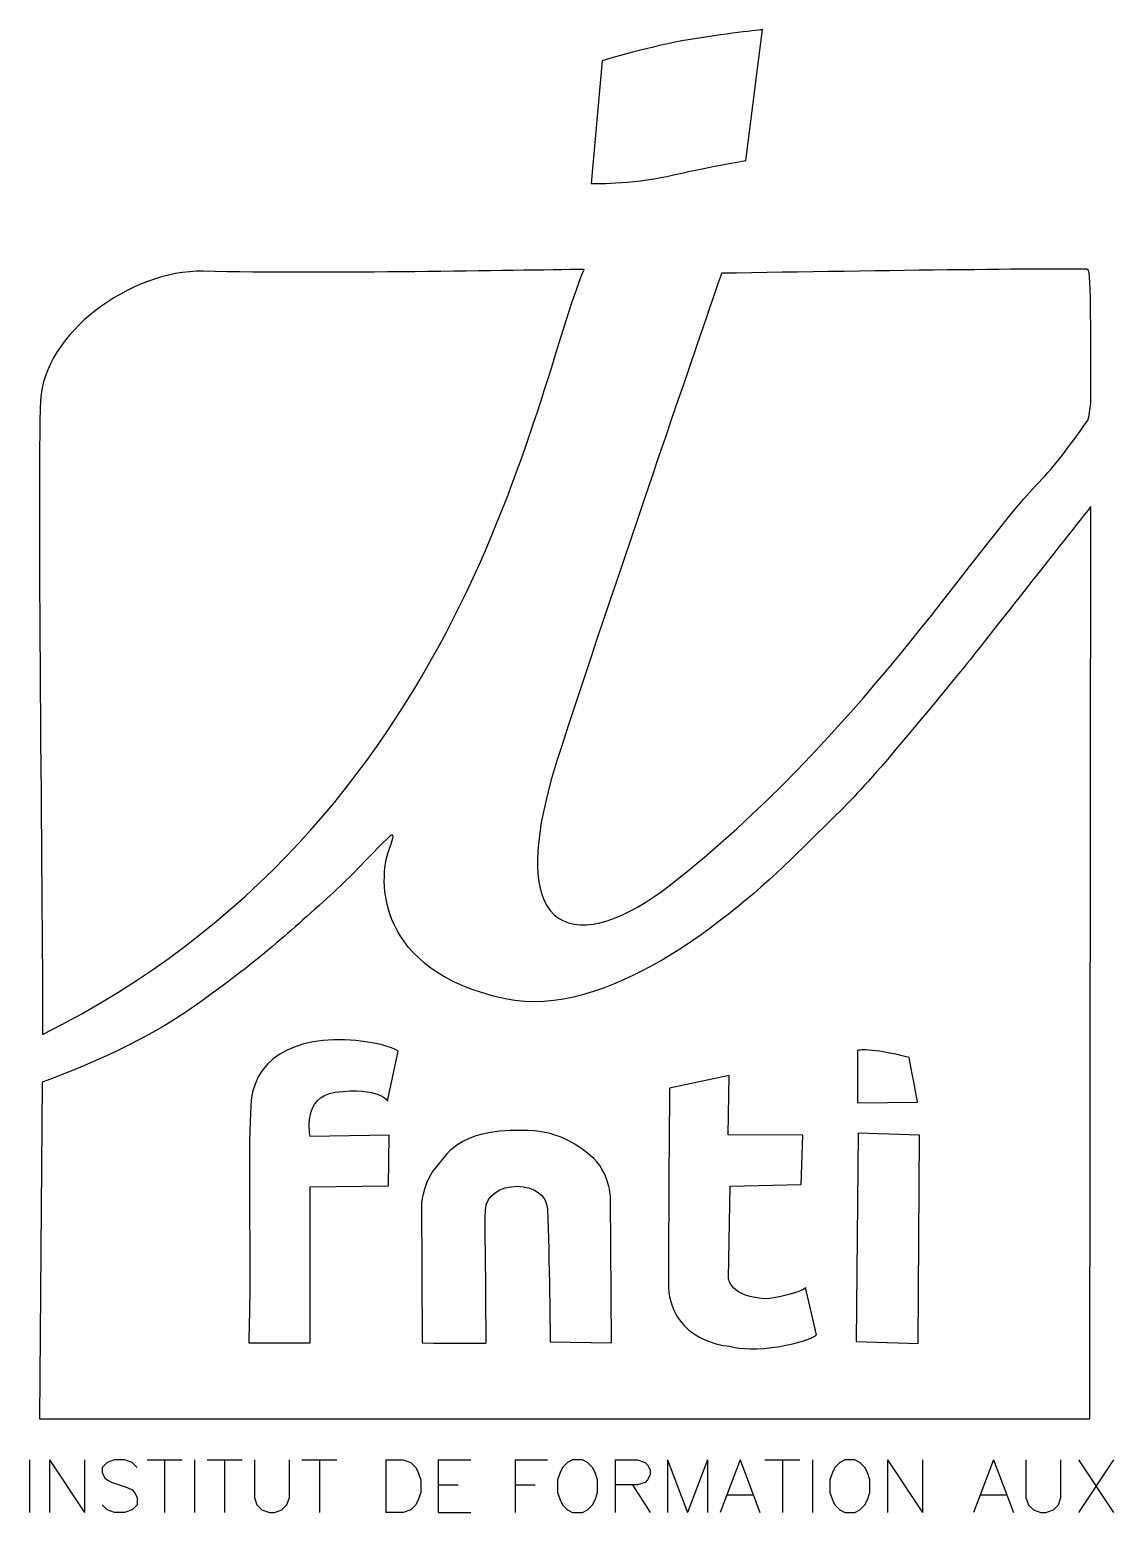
# Model space of a CAD drawing. Extents: x 50 to 303, y 136 to 481.
import ezdxf

# ---------------------------------------------------------------- set-up
doc = ezdxf.new("R2010")
doc.units = 0
doc.layers.get('0').update_dxf_attribs({"linetype": 'CONTINUOUS'})

msp = doc.modelspace()

# ---------------------------------------------------------------- linework, layer by layer
at = {"color": 7}
for points in [[(217.250493, 450.933484), (221.091857, 481.450989)], [(183.745259, 474.195079), (181.184351, 445.598257)], [(53.050476, 235.963554), (52.498645, 157.495944), (297.492309, 157.495944), (297.705722, 370.264832)], [(133.663479, 231.599543), (136.099376, 243.255682)], [(243.255701, 243.406627), (243.255701, 231.183459), (257.289685, 231.334351)], [(213.150531, 190.364178), (213.603241, 211.716979), (230.127124, 212.169681), (230.504383, 223.63831), (213.07508, 223.713769), (213.301436, 237.521394), (199.423731, 234.600897)], [(101.255942, 175.198447), (115.591731, 175.19842), (115.591731, 211.566087), (133.851, 211.867871), (134.001902, 223.63831), (115.591731, 223.3365)], [(141.596957, 208.073904), (141.703661, 175.208898)], [(171.58094, 175.422311), (185.879351, 175.208898), (185.66594, 208.820823)], [(156.642298, 175.208898), (156.466617, 197.482951)], [(233.727365, 177.071776), (231.176511, 188.126544)], [(50.165327, 147.925956), (50.165327, 135.687729)], [(54.82751, 147.925956), (54.82751, 135.687729)], [(54.82751, 147.925956), (62.986325, 135.687729)], [(62.986325, 147.925956), (62.986325, 135.687729)], [(75.224549, 146.177638), (74.059004, 147.343183), (72.310685, 147.925956), (69.979594, 147.925956), (68.231277, 147.343183), (67.065732, 146.177638), (67.065732, 145.012092), (67.648504, 143.846547), (68.231277, 143.263774), (69.396822, 142.681001), (72.893458, 141.515456), (74.059004, 140.932683), (74.641776, 140.34991), (75.224549, 139.184365), (75.224549, 137.436047), (74.059004, 136.270501), (72.310685, 135.687729), (69.979594, 135.687729), (68.231277, 136.270501), (67.065732, 137.436047)], [(77.55564, 147.925956), (85.714458, 147.925956)], [(81.635049, 147.925956), (81.635049, 135.687729)], [(88.628322, 147.925956), (88.628322, 135.687729)], [(91.542185, 147.925956), (99.701003, 147.925956)], [(95.621594, 147.925956), (95.621594, 135.687729)], [(102.614867, 147.925956), (102.614867, 139.184365), (103.19764, 137.436047), (104.363185, 136.270501), (106.111503, 135.687729), (107.277044, 135.687729), (109.025355, 136.270501), (110.190896, 137.436047), (110.773666, 139.184365), (110.773666, 147.925956)], [(113.687516, 147.925956), (121.846299, 147.925956)], [(117.766906, 147.925956), (117.766906, 135.687729)], [(133.226871, 147.925956), (133.226871, 135.687729)], [(133.226871, 147.925956), (137.30628, 147.925956), (139.054599, 147.343183), (140.220144, 146.177638), (140.802917, 145.012092), (141.38569, 143.263774), (141.38569, 140.34991), (140.802917, 138.601592), (140.220144, 137.436047), (139.054599, 136.270501), (137.30628, 135.687729), (133.226871, 135.687729)], [(145.465099, 147.925956), (145.465099, 135.687729)], [(145.465099, 147.925956), (153.041144, 147.925956)], [(163.416981, 147.925956), (163.416981, 135.687729)], [(163.416981, 147.925956), (170.993026, 147.925956)], [(186.72789, 147.925956), (186.72789, 135.687729)], [(186.72789, 147.925956), (191.972844, 147.925956), (193.721163, 147.343183), (194.303935, 146.76041), (194.886708, 145.594865), (194.886708, 144.42932), (194.303935, 143.263774), (193.721163, 142.681001), (191.972844, 142.098229), (186.72789, 142.098229)], [(198.966117, 147.925956), (198.966117, 135.687729)], [(198.966117, 147.925956), (203.628299, 135.687729)], [(208.290481, 147.925956), (203.628299, 135.687729)], [(208.290481, 147.925956), (208.290481, 135.687729)], [(215.866526, 147.925956), (211.204344, 135.687729)], [(215.866526, 147.925956), (220.528708, 135.687729)], [(221.694253, 147.925956), (229.853071, 147.925956)], [(225.773662, 147.925956), (225.773662, 135.687729)], [(232.766935, 147.925956), (232.766935, 135.687729)], [(250.250117, 147.925956), (250.250117, 135.687729)], [(250.250117, 147.925956), (258.408935, 135.687729)], [(258.408935, 147.925956), (258.408935, 135.687729)], [(274.980858, 147.925956), (270.318676, 135.687729)], [(274.980858, 147.925956), (279.64304, 135.687729)], [(282.556903, 147.925956), (282.556903, 139.184365), (283.139676, 137.436047), (284.305222, 136.270501), (286.05354, 135.687729), (287.219085, 135.687729), (288.967403, 136.270501), (290.132949, 137.436047), (290.715722, 139.184365), (290.715722, 147.925956)], [(294.795131, 147.925956), (302.953949, 135.687729)], [(302.953949, 147.925956), (294.795131, 135.687729)], [(145.465099, 142.098229), (150.12728, 142.098229)], [(163.416981, 142.098229), (168.079163, 142.098229)], [(190.807299, 142.098229), (194.886708, 135.687729)], [(212.952662, 139.767138), (218.78039, 139.767138)], [(272.066994, 139.767138), (277.894722, 139.767138)], [(145.465099, 135.687729), (153.041144, 135.687729)]]:
    msp.add_lwpolyline(points, dxfattribs=at)
for points in [[(183.745259, 474.195079)], [(179.477077, 425.537797)], [(211.566063, 424.641154)], [(243.255701, 243.406627)], [(53.050476, 235.963554)], [(243.406606, 224.091012), (242.953896, 175.500231), (257.440587, 175.047528), (257.742395, 223.63831)], [(101.255942, 175.198447)], [(176.820754, 147.925956), (175.655208, 147.343183), (174.489663, 146.177638), (173.90689, 145.012092), (173.324117, 143.263774), (173.324117, 140.34991), (173.90689, 138.601592), (174.489663, 137.436047), (175.655208, 136.270501), (176.820754, 135.687729), (179.151845, 135.687729), (180.31739, 136.270501), (181.482935, 137.436047), (182.065708, 138.601592), (182.648481, 140.34991), (182.648481, 143.263774), (182.065708, 145.012092), (181.482935, 146.177638), (180.31739, 147.343183), (179.151845, 147.925956)], [(240.34298, 147.925956), (239.177435, 147.343183), (238.011889, 146.177638), (237.429117, 145.012092), (236.846344, 143.263774), (236.846344, 140.34991), (237.429117, 138.601592), (238.011889, 137.436047), (239.177435, 136.270501), (240.34298, 135.687729), (242.674071, 135.687729), (243.839617, 136.270501), (245.005162, 137.436047), (245.587935, 138.601592), (246.170708, 140.34991), (246.170708, 143.263774), (245.587935, 145.012092), (245.005162, 146.177638), (243.839617, 147.343183), (242.674071, 147.925956)]]:
    msp.add_lwpolyline(points, close=True, dxfattribs=at)
for points in [[(221.091857, 481.450989), (221.091857, 481.450989), (211.780146, 480.39664), (203.805718, 479.103489)], [(203.805718, 479.103489), (195.90958, 477.823033), (183.745259, 474.195079), (183.745259, 474.195079)], [(199.110716, 447.305531), (207.433671, 449.22621), (217.250493, 450.933484), (217.250493, 450.933484)], [(181.184351, 445.598257), (181.184351, 445.598257), (190.426718, 445.301535), (199.110716, 447.305531)], [(90.698877, 425.110977), (73.607214, 425.50115), (53.378173, 410.340247), (52.712053, 395.020291)], [(53.138871, 247.12778), (151.981911, 296.350055), (167.561331, 396.549323), (179.477077, 425.537797)], [(179.477077, 425.537797), (163.471392, 425.324387), (119.741617, 424.447981), (90.698877, 425.110977)], [(296.977192, 425.546574), (295.468141, 425.848379), (248.157332, 425.272039), (211.566063, 424.641154)], [(297.686064, 395.102692), (297.594994, 407.903274), (297.9389, 425.272434), (296.977192, 425.546574)], [(211.566063, 424.641154), (211.566063, 424.641154), (180.978053, 335.845285), (173.085789, 310.709358)], [(52.712053, 395.020291), (51.849858, 375.190831), (53.352281, 268.041861), (53.138871, 247.12778)], [(297.081544, 390.439618), (297.081544, 390.439618), (297.697758, 393.459373), (297.686064, 395.102692)], [(284.904943, 375.144958), (288.759975, 379.183137), (291.247799, 382.198953), (297.081544, 390.439618)], [(199.644724, 282.03778), (242.81835, 315.866433), (270.219563, 359.761914), (284.904943, 375.144958)], [(297.705722, 370.264832), (297.705722, 370.264832), (270.921767, 336.215746), (268.041857, 332.704829)], [(268.041857, 332.704829), (243.060729, 302.250147), (244.356902, 304.336201), (229.201402, 289.382774)], [(173.085789, 310.709358), (159.666019, 267.968979), (178.86857, 265.758642), (199.644724, 282.03778)], [(134.020934, 290.23641), (137.213192, 298.621178), (132.175108, 290.271333), (118.655476, 278.072091)], [(161.123889, 255.450698), (130.899202, 261.843132), (131.393531, 283.335299), (134.020934, 290.23641)], [(229.201402, 289.382774), (213.195719, 273.590499), (184.512156, 250.504154), (161.123889, 255.450698)], [(118.655476, 278.072091), (108.106915, 268.553748), (101.021786, 262.395672), (87.070923, 252.67641)], [(87.070923, 252.67641), (73.327783, 243.101853), (53.050476, 235.963554), (53.050476, 235.963554)], [(129.022103, 245.368327), (114.0254, 247.667768), (102.992135, 242.538926), (101.859557, 231.787079)], [(136.099376, 243.255682), (136.099376, 243.255682), (134.340365, 244.552881), (129.022103, 245.368327)], [(255.327945, 241.746657), (246.273766, 244.161139), (243.255701, 243.406627), (243.255701, 243.406627)], [(257.289685, 231.334351), (257.289685, 231.334351), (257.289685, 231.334351), (255.327945, 241.746657)], [(101.859557, 231.787079), (101.176247, 225.300237), (101.500409, 204.079014), (101.536252, 193.003952)], [(115.591731, 223.3365), (115.591731, 223.3365), (113.649377, 232.676714), (121.435893, 233.660409)], [(121.435893, 233.660409), (131.811586, 234.971208), (133.663479, 231.599543), (133.663479, 231.599543)], [(199.423731, 234.600897), (199.423731, 234.600897), (199.160942, 202.543504), (199.17528, 188.037485)], [(164.965256, 224.719821), (149.733193, 225.159188), (147.064405, 218.420039), (145.117093, 216.384255)], [(180.952, 218.939971), (177.524786, 221.710873), (173.003252, 224.852297), (164.965256, 224.719821)], [(185.66594, 208.820823), (185.66594, 208.820823), (185.652897, 215.139258), (180.952, 218.939971)], [(145.117093, 216.384255), (142.204813, 213.339642), (141.596957, 208.073904), (141.596957, 208.073904)], [(156.500253, 206.120433), (156.621687, 209.608223), (159.840324, 211.721186), (163.959606, 211.738463)], [(163.959606, 211.738463), (167.683299, 211.665094), (170.78565, 209.796606), (170.935981, 206.371125)], [(156.466617, 197.482951), (156.466617, 197.482951), (156.358958, 202.062174), (156.500253, 206.120433)], [(170.935981, 206.371125), (171.410508, 195.558399), (171.58094, 175.422311), (171.58094, 175.422311)], [(101.536252, 193.003952), (101.568619, 183.003708), (101.255942, 175.198447), (101.255942, 175.198447)], [(222.41276, 185.513175), (213.43403, 185.664067), (213.150531, 190.364178), (213.150531, 190.364178)], [(199.17528, 188.037485), (199.177925, 185.409564), (200.697806, 181.866873), (201.713832, 180.612324)], [(231.176511, 188.126544), (231.176511, 188.126544), (231.391491, 187.016194), (222.41276, 185.513175)], [(201.713832, 180.612324), (203.458275, 178.458325), (203.753262, 178.234435), (205.371612, 177.192902)], [(205.371612, 177.192902), (207.819479, 175.617547), (210.260943, 174.887535), (211.971183, 174.633085)], [(221.516511, 173.889183), (230.970049, 174.899759), (233.727365, 177.071776), (233.727365, 177.071776)], [(141.703661, 175.208898), (157.495936, 174.995485), (156.642298, 175.208898), (156.642298, 175.208898)], [(211.971183, 174.633085), (214.211659, 174.299763), (216.659515, 173.554247), (221.516511, 173.889183)]]:
    msp.add_open_spline(points, degree=3, dxfattribs=at)

doc.saveas('drawing.dxf')
